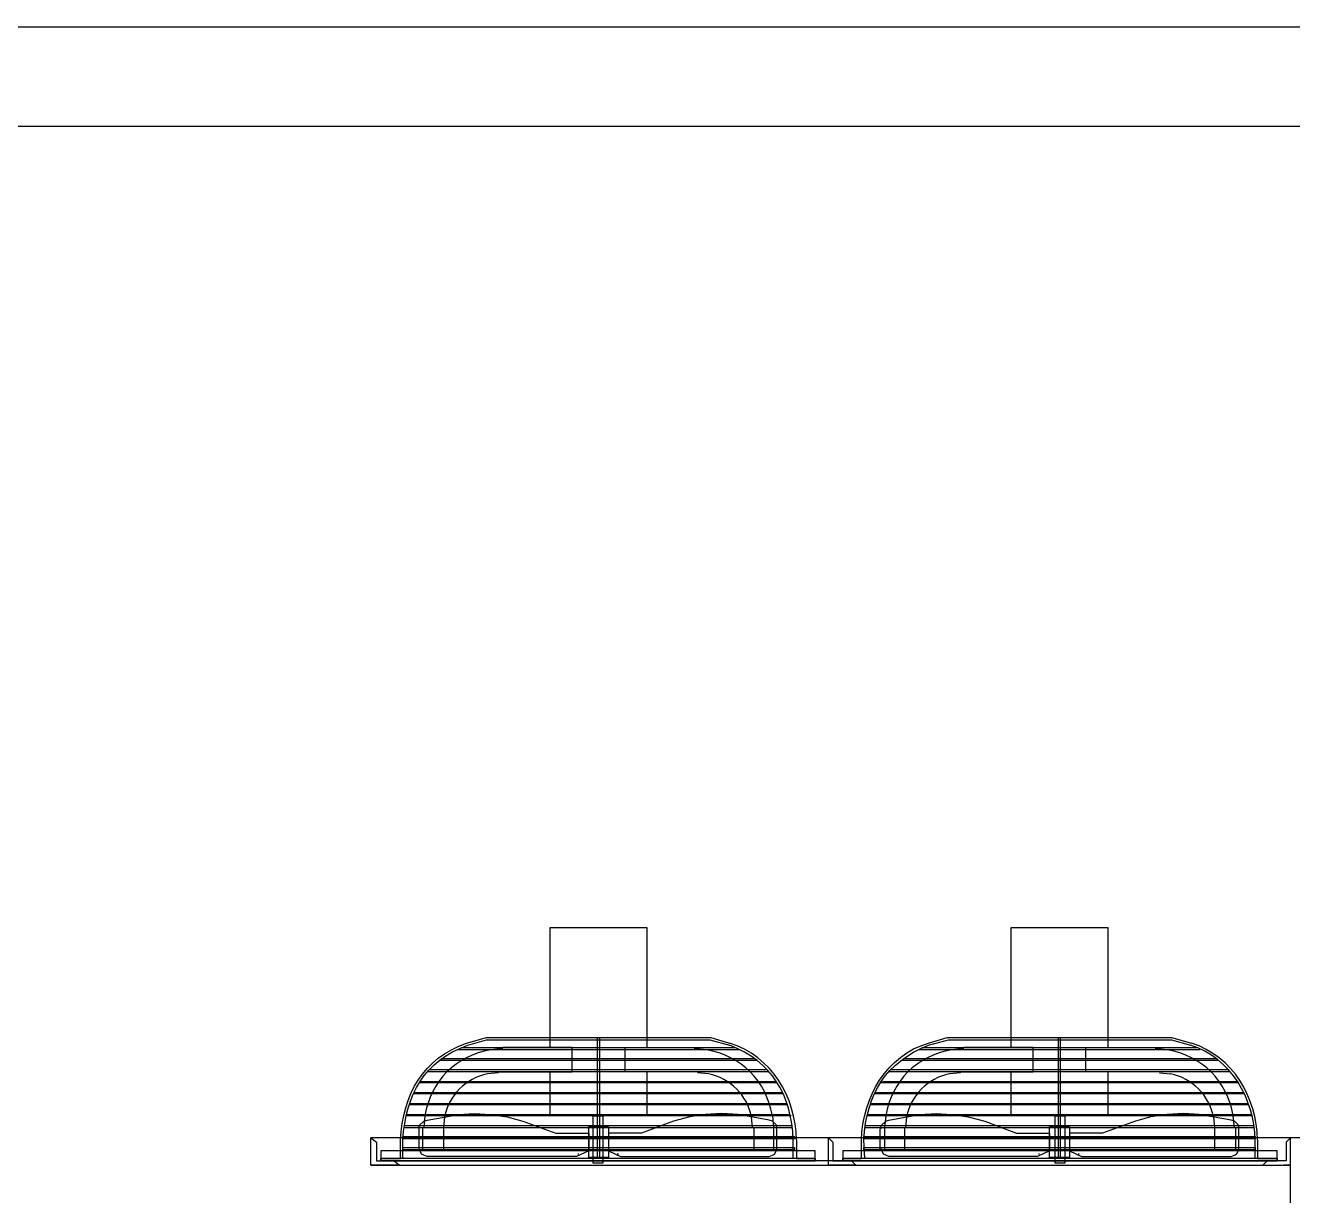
# Model space of a CAD drawing. Header units: metres. Extents: x 529718 to 530172, y 2673462 to 2673812.
# Drawn here: x 529949.61 to 529951.204, y 2673648.183 to 2673649.654 of the extents above; entities that cross this region are included whole.
import ezdxf

# ---------------------------------------------------------------- set-up
doc = ezdxf.new("R2010")
doc.units = ezdxf.units.M
doc.layers.add('300mm Hume Pipe', color=74, linetype='Continuous')
doc.layers.add('IDT', color=7, linetype='Continuous')

# ---------------------------------------------------------------- blocks, each defined once
blk = doc.blocks.new('IDT')
at = {"layer": 'IDT', "color": 0, "lineweight": 25}
for p, q in [((16.6422, 8.5717), (16.6422, 8.4072)), ((17.7985, 8.4417), (16.6422, 8.4417)), ((16.6422, 8.4417), (16.6505, 8.4417)), ((16.6768, 8.4417), (16.6422, 8.4417)), ((16.6422, 8.4417), (16.6422, 8.4072)), ((16.6477, 8.4127), (16.6477, 8.4362)), ((16.6477, 8.4362), (16.6713, 8.4362)), ((17.2052, 8.4362), (16.6588, 8.4362)), ((16.6588, 8.4362), (16.6588, 8.4237)), ((16.6865, 8.4362), (16.6588, 8.4362)), ((16.6588, 8.4362), (17.2052, 8.4362)), ((16.6588, 8.4334), (16.6588, 8.4362)), ((16.6588, 8.4362), (16.6588, 8.4334)), ((16.6837, 8.4334), (16.6588, 8.4334)), ((16.6588, 8.4334), (17.2052, 8.4334)), ((16.6713, 8.4362), (16.6768, 8.4417)), ((16.6713, 8.4362), (17.7695, 8.4362)), ((16.6837, 8.4099), (16.6837, 8.4334)), ((16.6865, 8.4334), (16.6865, 8.4099)), ((16.7169, 8.4307), (16.7127, 8.4293)), ((16.905, 8.4307), (16.7169, 8.4307)), ((16.9202, 8.4237), (16.905, 8.4307)), ((16.9202, 8.432), (16.9451, 8.432)), ((16.9202, 8.3933), (16.9202, 8.432)), ((16.9258, 8.439), (16.9382, 8.439)), ((16.9258, 8.3795), (16.9258, 8.439)), ((16.9313, 8.4334), (16.9313, 8.2813)), ((16.9341, 8.4334), (16.9341, 8.2813)), ((16.9382, 8.439), (16.9382, 8.3795)), ((16.9451, 8.432), (16.9451, 8.3933)), ((16.9451, 8.4237), (16.9603, 8.4307)), ((16.9603, 8.4307), (17.1471, 8.4307)), ((17.1471, 8.4307), (17.1512, 8.4293)), ((17.2052, 8.4362), (17.1775, 8.4362)), ((17.1775, 8.4334), (17.1789, 8.4099)), ((17.2052, 8.4334), (17.1816, 8.4334)), ((17.1816, 8.4334), (17.1816, 8.4099)), ((17.1886, 8.4417), (17.2231, 8.4417)), ((17.1941, 8.4362), (17.1886, 8.4417)), ((17.2176, 8.4362), (17.1941, 8.4362)), ((17.2052, 8.4237), (17.2052, 8.4362)), ((17.2052, 8.4362), (17.2052, 8.4334)), ((17.2052, 8.4334), (17.2052, 8.4362)), ((17.2176, 8.4127), (17.2176, 8.4362)), ((17.2231, 8.4417), (17.2231, 8.4072)), ((17.2674, 8.4362), (17.2397, 8.4362)), ((17.2397, 8.4362), (17.7861, 8.4362)), ((17.2397, 8.4334), (17.2397, 8.4362)), ((17.2397, 8.4362), (17.2397, 8.4334)), ((17.7861, 8.4362), (17.2397, 8.4362)), ((17.2397, 8.4362), (17.2397, 8.4237)), ((17.2632, 8.4334), (17.2397, 8.4334)), ((17.2397, 8.4334), (17.7861, 8.4334)), ((17.2632, 8.4099), (17.2632, 8.4334)), ((17.2674, 8.4334), (17.2674, 8.4099)), ((17.2978, 8.4307), (17.2937, 8.4293)), ((17.4845, 8.4307), (17.2978, 8.4307)), ((17.4998, 8.4237), (17.4845, 8.4307)), ((17.4998, 8.432), (17.5247, 8.432)), ((17.4998, 8.3933), (17.4998, 8.432)), ((17.5067, 8.439), (17.5191, 8.439)), ((17.5067, 8.3795), (17.5067, 8.439)), ((17.5108, 8.4334), (17.5108, 8.2813)), ((17.5136, 8.4334), (17.5136, 8.2813)), ((17.5191, 8.439), (17.5191, 8.3795)), ((17.5247, 8.432), (17.5247, 8.3933)), ((17.5247, 8.4237), (17.5399, 8.4307)), ((17.5399, 8.4307), (17.728, 8.4307)), ((17.728, 8.4307), (17.7321, 8.4293)), ((17.7861, 8.4362), (17.7584, 8.4362)), ((17.7584, 8.4334), (17.7584, 8.4099)), ((17.7861, 8.4334), (17.7612, 8.4334)), ((17.7612, 8.4334), (17.7612, 8.4099)), ((17.7861, 8.4362), (17.7861, 8.4334)), ((17.7861, 8.4334), (17.7861, 8.4362)), ((17.7861, 8.4237), (17.7861, 8.4362)), ((16.6588, 8.4237), (17.2052, 8.4237)), ((16.6865, 8.4224), (17.1789, 8.4224)), ((16.6865, 8.4196), (16.6865, 8.4224)), ((17.1789, 8.4196), (16.6865, 8.4196)), ((16.7086, 8.4251), (16.7072, 8.421)), ((16.7072, 8.421), (16.7072, 8.3961)), ((16.71, 8.4279), (16.7086, 8.4251)), ((16.7127, 8.4293), (16.71, 8.4279)), ((16.7114, 8.3947), (16.7114, 8.4237)), ((16.7376, 8.3947), (16.7376, 8.4237)), ((16.9078, 8.4279), (16.9092, 8.4279)), ((16.9202, 8.4016), (16.9202, 8.4237)), ((16.9451, 8.4016), (16.9451, 8.4237)), ((16.9576, 8.4279), (16.959, 8.4279)), ((17.1277, 8.3947), (17.1277, 8.4237)), ((17.1512, 8.4293), (17.154, 8.4279)), ((17.1526, 8.3947), (17.1526, 8.4237)), ((17.154, 8.4279), (17.1554, 8.4251)), ((17.1554, 8.4251), (17.1567, 8.421)), ((17.1581, 8.421), (17.1581, 8.3961)), ((17.1789, 8.4224), (17.1789, 8.4196)), ((17.2397, 8.4237), (17.7861, 8.4237)), ((17.266, 8.4224), (17.7584, 8.4224)), ((17.266, 8.4196), (17.266, 8.4224)), ((17.7584, 8.4196), (17.266, 8.4196)), ((17.2895, 8.4251), (17.2881, 8.421)), ((17.2881, 8.421), (17.2881, 8.3961)), ((17.2909, 8.4279), (17.2895, 8.4251)), ((17.2937, 8.4293), (17.2909, 8.4279)), ((17.2923, 8.3947), (17.2923, 8.4237)), ((17.3172, 8.3947), (17.3172, 8.4237)), ((17.4873, 8.4279), (17.4887, 8.4279)), ((17.4998, 8.4016), (17.4998, 8.4237)), ((17.5247, 8.4016), (17.5247, 8.4237)), ((17.5371, 8.4279), (17.5385, 8.4279)), ((17.7072, 8.3947), (17.7072, 8.4237)), ((17.7321, 8.4293), (17.7349, 8.4279)), ((17.7335, 8.3947), (17.7335, 8.4237)), ((17.7349, 8.4279), (17.7363, 8.4251)), ((17.7363, 8.4251), (17.7377, 8.421)), ((17.7377, 8.421), (17.7377, 8.3961)), ((17.7584, 8.4224), (17.7584, 8.4196)), ((16.6422, 8.4072), (16.6477, 8.4127)), ((16.6422, 8.4072), (16.6436, 8.4072)), ((16.6865, 8.4085), (17.1789, 8.4085)), ((16.6865, 8.4058), (16.6865, 8.4085)), ((17.1789, 8.4058), (16.6865, 8.4058)), ((16.8372, 8.3864), (16.8787, 8.4016)), ((16.8787, 8.4016), (16.9202, 8.4016)), ((16.9866, 8.4016), (16.9451, 8.4016)), ((17.0267, 8.3864), (16.9866, 8.4016)), ((17.1789, 8.4085), (17.1789, 8.4058)), ((17.2231, 8.4072), (17.2176, 8.4127)), ((17.266, 8.4085), (17.7584, 8.4085)), ((17.266, 8.4058), (17.266, 8.4085)), ((17.7584, 8.4058), (17.266, 8.4058)), ((17.4182, 8.3864), (17.4583, 8.4016)), ((17.4583, 8.4016), (17.4998, 8.4016)), ((17.5662, 8.4016), (17.5247, 8.4016)), ((17.6076, 8.3864), (17.5662, 8.4016)), ((17.7584, 8.4085), (17.7584, 8.4058)), ((16.6879, 8.3947), (17.1775, 8.3947)), ((17.1761, 8.3919), (16.6879, 8.3919)), ((16.7072, 8.3961), (16.7072, 8.3919)), ((16.7072, 8.3919), (16.7127, 8.3864)), ((16.7127, 8.3947), (16.7141, 8.3795)), ((16.7127, 8.3864), (16.7169, 8.385)), ((16.7169, 8.385), (16.757, 8.3781)), ((16.739, 8.3809), (16.7376, 8.3947)), ((16.8179, 8.3809), (16.8372, 8.3864)), ((16.9451, 8.3933), (16.9202, 8.3933)), ((17.0475, 8.3809), (17.0267, 8.3864)), ((17.1471, 8.385), (17.1083, 8.3781)), ((17.1249, 8.3809), (17.1263, 8.3947)), ((17.1512, 8.3864), (17.1471, 8.385)), ((17.1512, 8.3795), (17.1526, 8.3947)), ((17.1567, 8.3919), (17.1512, 8.3864)), ((17.1567, 8.3961), (17.1567, 8.3919)), ((17.2688, 8.3947), (17.757, 8.3947)), ((17.757, 8.3919), (17.2688, 8.3919)), ((17.2881, 8.3961), (17.2881, 8.3919)), ((17.2881, 8.3919), (17.2937, 8.3864)), ((17.2937, 8.3795), (17.2923, 8.3947)), ((17.2937, 8.3864), (17.2978, 8.385)), ((17.2978, 8.385), (17.3366, 8.3781)), ((17.3186, 8.3947), (17.32, 8.3809)), ((17.3974, 8.3809), (17.4182, 8.3864)), ((17.5247, 8.3933), (17.4998, 8.3933)), ((17.627, 8.3809), (17.6076, 8.3864)), ((17.728, 8.385), (17.6879, 8.3781)), ((17.7059, 8.3809), (17.7072, 8.3947)), ((17.7321, 8.3864), (17.728, 8.385)), ((17.7307, 8.3795), (17.7321, 8.3947)), ((17.7377, 8.3919), (17.7321, 8.3864)), ((17.7377, 8.3961), (17.7377, 8.3919)), ((16.6906, 8.3795), (17.1747, 8.3795)), ((17.1733, 8.3781), (16.6906, 8.3781)), ((16.757, 8.3781), (16.7764, 8.3767)), ((16.7764, 8.3767), (16.7971, 8.3781)), ((16.7971, 8.3781), (16.8179, 8.3809)), ((16.8718, 8.3242), (16.8718, 8.3795)), ((16.8718, 8.3795), (16.9935, 8.3795)), ((16.9382, 8.3795), (16.9258, 8.3795)), ((16.9935, 8.3795), (16.9935, 8.3242)), ((17.0682, 8.3781), (17.0475, 8.3809)), ((17.0876, 8.3767), (17.0682, 8.3781)), ((17.1083, 8.3781), (17.0876, 8.3767)), ((17.2702, 8.3795), (17.7543, 8.3795)), ((17.7543, 8.3781), (17.2715, 8.3781)), ((17.3366, 8.3781), (17.3573, 8.3767)), ((17.3573, 8.3767), (17.378, 8.3781)), ((17.378, 8.3781), (17.3974, 8.3809)), ((17.4514, 8.3242), (17.4514, 8.3795)), ((17.4514, 8.3795), (17.5731, 8.3795)), ((17.5191, 8.3795), (17.5067, 8.3795)), ((17.5731, 8.3795), (17.5731, 8.3242)), ((17.6478, 8.3781), (17.627, 8.3809)), ((17.6685, 8.3767), (17.6478, 8.3781)), ((17.6879, 8.3781), (17.6685, 8.3767)), ((16.6948, 8.3657), (17.1706, 8.3657)), ((17.1692, 8.3643), (16.6948, 8.3643)), ((16.7003, 8.3518), (17.165, 8.3518)), ((17.2743, 8.3657), (17.7501, 8.3657)), ((17.7501, 8.3643), (17.2757, 8.3643)), ((17.2798, 8.3518), (17.7446, 8.3518)), ((17.1637, 8.3504), (16.7017, 8.3504)), ((16.7072, 8.338), (17.1567, 8.338)), ((17.1554, 8.3366), (16.7086, 8.3366)), ((17.7446, 8.3504), (17.2812, 8.3504)), ((17.2881, 8.338), (17.7377, 8.338)), ((17.7363, 8.3366), (17.2895, 8.3366)), ((16.7183, 8.3242), (17.1471, 8.3242)), ((17.1457, 8.3214), (16.7197, 8.3214)), ((16.8068, 8.3255), (16.793, 8.3269)), ((16.8068, 8.3242), (16.8995, 8.3242)), ((16.8995, 8.3242), (16.8995, 8.2937)), ((17.0572, 8.3242), (16.9659, 8.3242)), ((16.9659, 8.3242), (16.9659, 8.2937)), ((17.0572, 8.3255), (17.071, 8.3269)), ((17.2978, 8.3242), (17.7266, 8.3242)), ((17.7252, 8.3214), (17.3006, 8.3214)), ((17.3739, 8.3269), (17.3877, 8.3255)), ((17.3877, 8.3242), (17.479, 8.3242)), ((17.479, 8.3242), (17.479, 8.2937)), ((17.6381, 8.3242), (17.5454, 8.3242)), ((17.5454, 8.3242), (17.5454, 8.2937)), ((17.6381, 8.3255), (17.6519, 8.3269)), ((16.7321, 8.3103), (17.1318, 8.3103)), ((17.1291, 8.3076), (16.7349, 8.3076)), ((17.313, 8.3103), (17.7128, 8.3103)), ((17.71, 8.3076), (17.3158, 8.3076)), ((16.7556, 8.2965), (17.1097, 8.2965)), ((17.1056, 8.2937), (16.7598, 8.2937)), ((16.7916, 8.2813), (16.7667, 8.2882)), ((16.7916, 8.2841), (16.7681, 8.291)), ((16.7971, 8.2965), (16.8123, 8.2951)), ((16.8995, 8.2937), (16.8123, 8.2937)), ((16.8718, 8.143), (16.8718, 8.2937)), ((16.9659, 8.2937), (17.053, 8.2937)), ((16.9935, 8.2937), (16.9935, 8.143)), ((17.053, 8.2951), (17.0682, 8.2965)), ((17.0973, 8.291), (17.0724, 8.2841)), ((17.0973, 8.2882), (17.0738, 8.2813)), ((17.3352, 8.2965), (17.6893, 8.2965)), ((17.6851, 8.2937), (17.3407, 8.2937)), ((17.3725, 8.2841), (17.3476, 8.291)), ((17.3711, 8.2813), (17.3476, 8.2882)), ((17.3767, 8.2965), (17.3919, 8.2951)), ((17.479, 8.2937), (17.3919, 8.2937)), ((17.4514, 8.143), (17.4514, 8.2937)), ((17.5454, 8.2937), (17.6325, 8.2937)), ((17.5731, 8.2937), (17.5731, 8.143)), ((17.6325, 8.2951), (17.6478, 8.2965)), ((17.6768, 8.291), (17.6533, 8.2841)), ((17.6782, 8.2882), (17.6533, 8.2813)), ((17.0724, 8.2841), (16.7916, 8.2841)), ((17.0738, 8.2813), (16.7916, 8.2813)), ((17.6533, 8.2813), (17.3711, 8.2813)), ((17.6533, 8.2841), (17.3725, 8.2841)), ((16.9935, 8.143), (16.8718, 8.143)), ((17.5731, 8.143), (17.4514, 8.143))]:
    blk.add_line(p, q, dxfattribs=at)
at = {"layer": 'IDT', "color": 8, "lineweight": 25}
for p, q in [((17.7695, 8.4362), (17.7626, 8.4417)), ((17.7626, 8.4417), (17.7985, 8.4417)), ((17.7916, 8.4362), (17.7695, 8.4362)), ((17.7916, 8.4127), (17.7916, 8.4362)), ((17.7985, 8.4417), (17.7985, 8.4072)), ((16.6062, 8.4072), (17.7985, 8.4072)), ((17.7985, 8.4072), (17.7916, 8.4127))]:
    blk.add_line(p, q, dxfattribs=at)
at = {"layer": 'IDT', "color": 0}
for p, q in [((19.4275, 7.1354), (12.7275, 7.1354)), ((19.5525, 7.0104), (12.6025, 7.0104))]:
    blk.add_line(p, q, dxfattribs=at)
at = {"layer": 'IDT', "color": 0, "lineweight": 25}
for centre, start, end in [((16.8068, 8.3947), 191.5341, 258.4659), ((17.0572, 8.3947), 281.5341, 348.4659), ((17.3877, 8.3947), 191.5341, 258.4659), ((17.6381, 8.3947), 281.5341, 348.4659)]:
    blk.add_arc(centre, 0.0692, start, end, dxfattribs=at)
for points in [[(16.6837, 8.4099), (16.6843, 8.3566), (16.7146, 8.305), (16.7667, 8.2882)], [(16.6865, 8.4099), (16.6877, 8.3588), (16.7169, 8.3063), (16.7681, 8.291)], [(17.1789, 8.4099), (17.1749, 8.3519), (17.1514, 8.3122), (17.0973, 8.291)], [(17.1816, 8.4099), (17.1805, 8.3571), (17.1501, 8.3034), (17.0973, 8.2882)], [(17.2632, 8.4099), (17.2647, 8.3557), (17.2943, 8.3048), (17.3476, 8.2882)], [(17.2674, 8.4099), (17.2701, 8.3527), (17.2939, 8.3116), (17.3476, 8.291)], [(17.7584, 8.4099), (17.7544, 8.3534), (17.7315, 8.3101), (17.6768, 8.291)], [(17.7612, 8.4099), (17.7584, 8.3532), (17.733, 8.3072), (17.6782, 8.2882)], [(16.7141, 8.3795), (16.7221, 8.3353), (16.7529, 8.3045), (16.7971, 8.2965)], [(17.0682, 8.2965), (17.1124, 8.3045), (17.1432, 8.3353), (17.1512, 8.3795)], [(17.2937, 8.3795), (17.3016, 8.3353), (17.3324, 8.3045), (17.3767, 8.2965)], [(17.6478, 8.2965), (17.692, 8.3045), (17.7228, 8.3353), (17.7307, 8.3795)]]:
    blk.add_open_spline(points, degree=3, dxfattribs=at)

msp = doc.modelspace()

# ---------------------------------------------------------------- hatches: boundary and pattern name
at = {"layer": '300mm Hume Pipe'}
h = msp.add_hatch(dxfattribs=at)
h.set_pattern_fill('ANSI37', color=74, scale=0.1)
h.set_pattern_definition([(45, (0, 0), (-0.224506403027, 0.224506403027), []), (135, (0, 0), (-0.224506403027, -0.224506403027), [])])
edge = h.paths.add_edge_path(flags=17)
edge.add_line((529978.2221, 2673655.0829), (529937.5503, 2673655.0829))
edge.add_arc((529937.5503, 2673654.1829), 0.9, 90, 180)
edge.add_line((529936.6503, 2673654.1829), (529936.6503, 2673648.2028))
edge.add_line((529936.6503, 2673648.2028), (529936.3503, 2673648.2028))
edge.add_line((529936.3503, 2673648.2028), (529936.3503, 2673654.4829))
edge.add_arc((529937.2503, 2673654.4829), 0.9, 90, 180, ccw=False)
edge.add_line((529937.2503, 2673655.3829), (529978.2221, 2673655.3829))
edge.add_line((529978.2221, 2673655.3829), (529978.2221, 2673655.0829))
edge = h.paths.add_edge_path()
edge.add_line((529978.2221, 2673655.7829), (529978.2221, 2673655.4829))
edge.add_line((529978.2221, 2673655.4829), (529937.1662, 2673655.4829))
edge.add_arc((529937.1662, 2673654.5829), 0.9, 90, 180)
edge.add_line((529936.2662, 2673654.5829), (529936.2662, 2673648.2028))
edge.add_line((529936.2662, 2673648.2028), (529935.9662, 2673648.2028))
edge.add_line((529935.9662, 2673648.2028), (529935.9662, 2673654.8829))
edge.add_arc((529936.8662, 2673654.8829), 0.9, 90, 180, ccw=False)
edge.add_line((529936.8662, 2673655.7829), (529978.2221, 2673655.7829))

# ---------------------------------------------------------------- block references
at = {"layer": 'IDT', "color": 8, "rotation": 180}
msp.add_blockref('IDT', (529967.8433, 2673656.663), dxfattribs=at)

doc.saveas('drawing.dxf')
